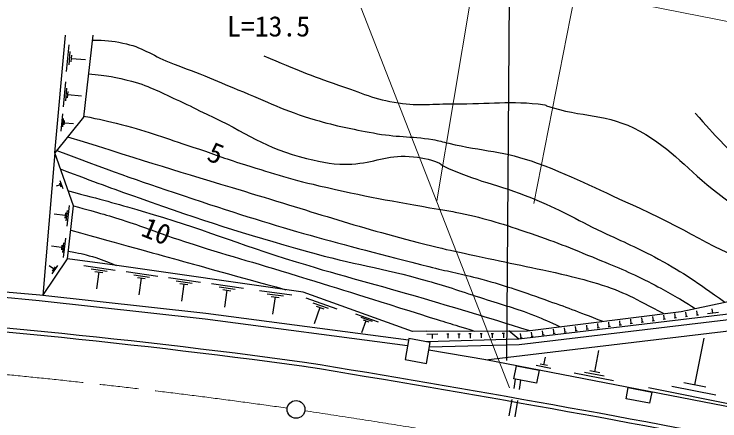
# Model space of a CAD drawing. Units: millimetres, scale not verified. Extents: x 40000 to 680000, y 20000 to 380000.
# Drawn here: x 349538 to 413044, y 302536 to 339129 of the extents above; entities that cross this region are included whole.
import ezdxf
from ezdxf.enums import TextEntityAlignment as Align

# ---------------------------------------------------------------- set-up
doc = ezdxf.new("R2010")
doc.units = ezdxf.units.MM
doc.header["$LTSCALE"] = 1000
doc.linetypes.add('CHAIN', pattern=[18.5, 12, -1.5, 3.5, -1.5])
for name, color, linetype, lineweight in [('M-BGD', 7, 'Continuous', 25), ('M-BMK', 2, 'CHAIN', 13), ('M-BMK-SRVR', 3, 'Continuous', 25), ('M-STR-HTXT', 7, 'Continuous', 13), ('M-STR-STRC', 7, 'Continuous', 25)]:
    doc.layers.add(name, color=color, linetype=linetype, lineweight=lineweight)
doc.styles.add('ＭＳ ゴシック', font='')
doc.styles.get('ＭＳ ゴシック').set_extended_font_data('MS Gothic')

msp = doc.modelspace()

# ---------------------------------------------------------------- linework, layer by layer
at = {"layer": 'M-BGD'}
for p, q in [((353206, 326639), (354152, 337227)), ((354263, 333975), (354478, 336377)), ((354477, 334561), (354584, 335762)), ((354664, 334847), (354718, 335448)), ((354691, 335148), (355972, 335033)), ((353978, 330781), (354180, 333047)), ((354179, 331334), (354281, 332467)), ((354356, 331604), (354406, 332170)), ((354381, 331887), (355590, 331779)), ((353783, 328601), (353921, 330146)), ((353920, 328978), (353989, 329750)), ((354041, 329162), (354075, 329548)), ((354058, 329355), (354882, 329281)), ((353206, 326639), (352107, 313803)), ((353629, 323949), (353755, 323595)), ((353661, 324159), (353912, 323451)), ((353692, 323772), (353315, 323638)), ((354311, 321457), (354202, 320522)), ((354490, 321910), (354272, 320040)), ((354132, 321004), (353135, 321120)), ((354159, 321238), (354104, 320770)), ((354148, 318977), (353945, 317241)), ((353815, 318136), (352889, 318244)), ((353840, 318353), (353789, 317919)), ((353981, 318557), (353880, 317688)), ((353094, 316210), (352688, 316482)), ((353451, 316522), (352940, 315761)), ((353222, 316400), (352966, 316019)), ((355803, 316507), (358632, 316107)), ((356483, 316218), (357898, 316018)), ((356810, 315980), (357518, 315880)), ((357164, 315930), (356951, 314421)), ((359613, 315968), (362461, 315565)), ((360298, 315677), (361722, 315476)), ((360627, 315437), (361339, 315336)), ((360983, 315387), (360768, 313867)), ((363442, 315427), (366310, 315021)), ((364132, 315134), (365566, 314931)), ((364463, 314892), (365180, 314791)), ((364822, 314841), (364606, 313312)), ((367291, 314882), (370178, 314474)), ((367985, 314588), (369429, 314383)), ((351799, 313334), (346537, 313826)), ((351849, 313831), (346584, 314324)), ((368319, 314344), (369041, 314242)), ((368680, 314293), (368462, 312753)), ((371620, 314276), (374534, 313864)), ((372321, 313979), (373778, 313773)), ((372658, 313733), (373386, 313630)), ((373022, 313682), (372802, 312128)), ((375794, 313598), (378570, 312621)), ((376423, 313169), (377811, 312680)), ((377052, 312739), (376531, 311259)), ((376705, 312861), (377399, 312617)), ((412415, 312227), (412364, 312624)), ((380263, 312171), (382309, 311451)), ((380726, 311854), (381749, 311494)), ((407060, 311534), (407008, 311931)), ((408051, 311662), (408000, 312059)), ((409043, 311791), (408992, 312187)), ((410134, 311932), (409936, 311906)), ((410035, 311919), (409984, 312316)), ((411126, 312060), (410927, 312035)), ((411027, 312047), (410975, 312444)), ((412911, 312291), (411919, 312163)), ((381190, 311538), (380806, 310447)), ((380934, 311628), (381446, 311448)), ((402101, 310892), (402050, 311289)), ((403093, 311020), (403042, 311417)), ((404085, 311149), (404033, 311545)), ((405176, 311290), (404977, 311264)), ((405076, 311277), (405025, 311674)), ((406167, 311418), (405969, 311393)), ((406068, 311405), (406017, 311802)), ((407159, 311547), (406961, 311521)), ((408151, 311675), (407952, 311649)), ((409142, 311803), (408944, 311778)), ((386640, 310599), (385375, 310574)), ((386640, 310599), (395730, 310635)), ((394947, 309879), (394041, 310628)), ((397143, 310250), (397091, 310647)), ((398134, 310378), (398083, 310775)), ((399126, 310507), (399075, 310903)), ((400217, 310648), (400019, 310622)), ((400118, 310635), (400066, 311032)), ((401209, 310776), (401010, 310751)), ((401109, 310763), (401058, 311160)), ((402200, 310905), (402002, 310879)), ((403192, 311033), (402994, 311007)), ((404184, 311161), (403985, 311136)), ((386664, 310344), (387664, 310354)), ((387164, 310349), (387168, 309949)), ((388464, 310363), (388664, 310365)), ((388564, 310364), (388568, 309964)), ((389464, 310373), (389664, 310376)), ((389564, 310374), (389568, 309974)), ((390464, 310384), (390664, 310386)), ((390564, 310385), (390568, 309985)), ((391464, 310395), (391663, 310397)), ((391564, 310396), (391568, 309996)), ((392463, 310405), (392663, 310407)), ((392563, 310406), (392568, 310006)), ((393463, 310416), (393663, 310418)), ((393563, 310417), (393568, 310017)), ((395258, 310006), (395060, 309980)), ((395159, 309993), (395108, 310390)), ((396250, 310134), (396052, 310109)), ((396151, 310121), (396099, 310518)), ((397242, 310263), (397043, 310237)), ((398233, 310391), (398035, 310365)), ((399225, 310519), (399027, 310494)), ((410799, 305766), (411643, 309987)), ((394947, 309879), (386659, 309650)), ((394984, 309380), (386903, 309157)), ((391983, 308021), (386854, 308890)), ((401788, 306962), (402166, 308855)), ((397198, 307571), (397340, 308278)), ((397826, 307261), (396500, 307526)), ((397530, 307504), (396867, 307637)), ((403468, 306134), (399918, 306843)), ((402628, 306548), (400853, 306902)), ((402231, 306873), (401344, 307050)), ((394522, 305458), (394666, 306292)), ((395114, 306205), (394978, 305368)), ((414545, 303920), (406631, 305502)), ((412672, 304843), (408715, 305634)), ((411788, 305568), (409810, 305964)), ((394098, 302994), (394352, 304472)), ((394819, 304380), (394580, 302900))]:
    msp.add_line(p, q, dxfattribs=at)
for points in [[(356632, 337227), (355766, 329857), (353206, 326639)], [(352107, 313803), (354333, 317119), (354890, 321889), (353206, 326639)], [(385375, 310574), (375548, 314118), (358159, 316592), (354333, 317119)], [(385031, 309793), (366786, 312192), (351849, 313831)], [(395730, 310635), (409557, 312389), (417594, 314074), (423894, 312968), (428105, 313565), (441792, 311600), (444832, 310319)], [(384940, 309301), (366726, 311696), (351799, 313334)], [(444832, 310319), (427814, 312716), (422494, 312082), (417580, 312573), (394947, 309879)], [(444762, 309824), (427808, 312212), (422498, 311579), (417585, 312071), (394984, 309380)], [(391983, 308021), (417355, 311053), (422561, 310456), (427568, 311252), (449048, 307231)], [(446896, 297047), (432046, 300264), (391983, 308021)]]:
    msp.add_lwpolyline(points, dxfattribs=at)
for points in [[(384712, 308059), (386636, 307706), (386982, 309591), (385059, 309944)], [(394738, 307488), (396778, 307093), (396552, 305927), (394512, 306322)], [(404795, 305540), (406908, 305131), (406712, 304122), (404599, 304531)]]:
    msp.add_lwpolyline(points, close=True, dxfattribs=at)
for centre, radius, start, end in [((290987, -312078), 625630, 82.2202, 91.4288), ((290987, -312078), 625263, 82.2202, 91.4288), ((161761, -1010758), 1335424, 76.89749, 80.78492), ((161761, -1010758), 1335791, 76.89749, 80.78492)]:
    msp.add_arc(centre, radius, start, end, dxfattribs=at)
for points, knots in [([(356581, 336795), (357814, 336787), (358268, 336730), (359325, 336523), (361057, 336184), (361862, 335454), (363502, 334804), (364744, 334311), (365454, 334071), (366695, 333576), (367869, 333107), (368509, 332802), (369681, 332331), (372382, 331245), (373828, 330433), (376624, 329622), (378642, 329036), (379807, 328825), (381873, 328436), (383933, 328049), (385135, 328165), (387207, 327844), (387778, 327755), (388083, 327634), (388646, 327505), (391752, 326796), (393617, 326830), (396605, 325727), (400300, 324363), (402235, 323264), (405834, 321663), (410608, 319540), (412969, 317476), (418026, 316160), (419344, 315816), (420135, 315805), (421497, 315821), (422666, 315835), (423332, 315937), (424460, 316244), (426671, 316847), (427797, 317529), (429964, 318276), (431377, 318764), (432147, 319124), (433604, 319462), (433896, 319529), (434068, 319516), (434366, 319546), (435620, 319675), (436324, 319860), (437584, 319800), (438222, 319770), (438640, 319643), (439108, 319208), (440027, 318353), (440331, 317516), (440393, 316262), (440492, 314254), (438699, 313311), (437148, 312266)], [0, 0, 0, 0, 1, 1, 1, 2, 2, 2, 3, 3, 3, 4, 4, 4, 5, 5, 5, 6, 6, 6, 7, 7, 7, 8, 8, 8, 9, 9, 9, 10, 10, 10, 11, 11, 11, 12, 12, 12, 13, 13, 13, 14, 14, 14, 15, 15, 15, 16, 16, 16, 17, 17, 17, 18, 18, 18, 19, 19, 19, 20, 20, 20, 20]), ([(372012, 335383), (375161, 334048), (376049, 333646), (378715, 332751), (380804, 332049), (381940, 331454), (384120, 331136), (386066, 330853), (387188, 331084), (389154, 331061), (392329, 331023), (394134, 331386), (397282, 330976), (397356, 330967), (397382, 330916), (397452, 330892), (400660, 329785), (402864, 330249), (405834, 328606), (408902, 326908), (410063, 325132), (412861, 323018), (414355, 321889), (415113, 321123), (416756, 320224), (418362, 319344), (419412, 318883), (421243, 318869), (422553, 318859), (423303, 319043), (424545, 319462), (427932, 320604), (429612, 321830), (433012, 322933), (433522, 323099), (433823, 323144), (434350, 323247), (434619, 323300), (434772, 323320), (435044, 323356), (437017, 323620), (438163, 323432), (440124, 323780), (440993, 323934), (441508, 323955), (442325, 324288), (443108, 324606), (443410, 324820), (444188, 325388)], [0, 0, 0, 0, 1, 1, 1, 2, 2, 2, 3, 3, 3, 4, 4, 4, 5, 5, 5, 6, 6, 6, 7, 7, 7, 8, 8, 8, 9, 9, 9, 10, 10, 10, 11, 11, 11, 12, 12, 12, 13, 13, 13, 14, 14, 14, 15, 15, 15, 16, 16, 16, 16]), ([(356219, 333770), (358014, 333585), (358624, 333499), (360114, 333093), (361873, 332613), (362760, 332044), (364432, 331315), (365408, 330889), (365918, 330572), (366887, 330130), (370376, 328538), (372122, 326998), (375862, 326150), (377422, 325797), (378328, 325563), (379926, 325642), (381958, 325744), (383062, 326484), (385090, 326320), (386170, 326232), (386799, 326142), (387800, 325727), (387952, 325664), (387989, 325544), (388138, 325473), (391126, 324057), (393032, 323833), (396097, 322594), (398648, 321563), (399968, 320740), (402447, 319546), (404433, 318590), (405594, 318150), (407527, 317091), (409966, 315755), (410774, 315144), (413501, 313216)], [0, 0, 0, 0, 1, 1, 1, 2, 2, 2, 3, 3, 3, 4, 4, 4, 5, 5, 5, 6, 6, 6, 7, 7, 7, 8, 8, 8, 9, 9, 9, 10, 10, 10, 11, 11, 11, 12, 12, 12, 12]), ([(355778, 329957), (357403, 329642), (357860, 329527), (359182, 329198), (361740, 328562), (363110, 327979), (365617, 327166), (367278, 326628), (368183, 326248), (369850, 325727), (372608, 324865), (374149, 324352), (376962, 323695), (381131, 322721), (383499, 322320), (387715, 321578), (388309, 321474), (388648, 321446), (389239, 321324), (391761, 320803), (393150, 320375), (395589, 319546), (398136, 318681), (399540, 318124), (402024, 317091), (403964, 316284), (405068, 315858), (406934, 314890), (408491, 314082), (409022, 313770), (410829, 312656)], [0, 0, 0, 0, 1, 1, 1, 2, 2, 2, 3, 3, 3, 4, 4, 4, 5, 5, 5, 6, 6, 6, 7, 7, 7, 8, 8, 8, 9, 9, 9, 10, 10, 10, 10]), ([(410829, 330214), (412820, 328023), (413406, 327161), (415486, 325727), (416256, 325196), (416660, 324831), (417518, 324457), (418467, 324043), (419034, 323854), (420058, 323695), (421594, 323456), (422489, 323471), (424037, 323610), (425369, 323730), (426115, 323840), (427424, 324118), (430211, 324711), (431216, 325372), (434197, 326828)], [0, 0, 0, 0, 1, 1, 1, 2, 2, 2, 3, 3, 3, 4, 4, 4, 5, 5, 5, 6, 6, 6, 6]), ([(354356, 328098), (362066, 325677), (364042, 325059), (370274, 323187), (376839, 321215), (380473, 319942), (387122, 318276), (388438, 317947), (389184, 317802), (390509, 317514), (393748, 316811), (395576, 316477), (398806, 315736), (400073, 315446), (400784, 315278), (402024, 314890), (404469, 314124), (405303, 313587), (408003, 312192)], [0, 0, 0, 0, 1, 1, 1, 2, 2, 2, 3, 3, 3, 4, 4, 4, 5, 5, 5, 6, 6, 6, 6]), ([(353384, 326862), (359189, 324665), (360806, 324116), (365617, 322510), (373808, 319775), (378499, 318543), (386868, 316414), (388548, 315986), (389511, 315839), (391186, 315398), (393604, 314761), (394923, 314276), (397282, 313450), (399338, 312731), (400012, 312473), (402503, 311494)], [0, 0, 0, 0, 1, 1, 1, 2, 2, 2, 3, 3, 3, 4, 4, 4, 5, 5, 5, 5]), ([(353679, 325219), (357079, 323908), (358001, 323586), (360791, 322594), (366645, 320513), (369965, 319448), (375946, 317768), (380109, 316599), (382541, 316329), (386699, 315144), (388701, 314573), (389801, 314183), (391779, 313535), (393568, 312949), (394604, 312711), (396351, 312011), (397272, 311642), (397590, 311515), (398686, 311010)], [0, 0, 0, 0, 1, 1, 1, 2, 2, 2, 3, 3, 3, 4, 4, 4, 5, 5, 5, 6, 6, 6, 6]), ([(354418, 323221), (357611, 322404), (358466, 322151), (361045, 321409), (366532, 319830), (369469, 318504), (374930, 316837), (379405, 315471), (381959, 314865), (386445, 313535), (390153, 312436), (391330, 312077), (395920, 310659)], [0, 0, 0, 0, 1, 1, 1, 2, 2, 2, 3, 3, 3, 4, 4, 4, 4]), ([(354890, 321889), (357326, 321212), (357988, 321034), (359944, 320393), (361644, 319836), (362563, 319428), (364262, 318869), (368138, 317594), (370354, 317022), (374253, 315821), (378921, 314383), (380386, 313920), (386191, 312096)], [0, 0, 0, 0, 1, 1, 1, 2, 2, 2, 3, 3, 3, 4, 4, 4, 4]), ([(354412, 317795), (355434, 317616), (355749, 317559), (356582, 317314), (357439, 317062), (357741, 316931), (358723, 316512)], [0, 0, 0, 0, 1, 1, 1, 2, 2, 2, 2])]:
    msp.add_open_spline(points, degree=3, knots=knots, dxfattribs=at)
for points in [[(354633, 319683), (364313, 317011), (364313, 317011), (373993, 314339)], [(386191, 312096), (388572, 311356), (388572, 311356), (390952, 310616)]]:
    msp.add_open_spline(points, degree=3, dxfattribs=at)
at = {"layer": 'M-BMK'}
for centre, radius, start, end in [((292510, -272372), 581805, 81.93711, 91.62035), ((240555, -592353), 905940, 77.16277, 81.42097)]:
    msp.add_arc(centre, radius, start, end, dxfattribs=at)
at = {"layer": 'M-BMK-SRVR'}
msp.add_circle((374906, 303569), 800, dxfattribs=at)
at = {"layer": 'M-STR-HTXT'}
for p, q in [((387576, 322331), (391472, 345637)), ((396289, 322082), (400245, 342150)), ((400051, 341169), (436326, 334020)), ((394125, 305505), (380777, 339679))]:
    msp.add_line(p, q, dxfattribs=at)
msp.add_arc((296363, -417315), 767297, 82.89902, 107.53223, dxfattribs=at)
at = {"layer": 'M-STR-STRC'}
msp.add_line((393874, 307956), (394135, 344994), dxfattribs=at)

# ---------------------------------------------------------------- texts
at = {"layer": 'M-BGD', "style": 'ＭＳ ゴシック'}
for s, p in [('5', (366565, 325502)), ('10', (360653, 318718))]:
    msp.add_text(s, height=1833, rotation=338.07, dxfattribs=at).set_placement(p, align=Align.BOTTOM_LEFT)
at = {"layer": 'M-STR-HTXT', "style": 'ＭＳ ゴシック'}
msp.add_text('ガードパイプ  L=37.0', height=1833, rotation=348.851, dxfattribs=at).set_placement((418285, 338085), align=Align.BOTTOM_CENTER)
msp.add_text('L=13.5', height=1833, dxfattribs=at).set_placement((372433, 336565), align=Align.BOTTOM_CENTER)

doc.saveas('drawing.dxf')
